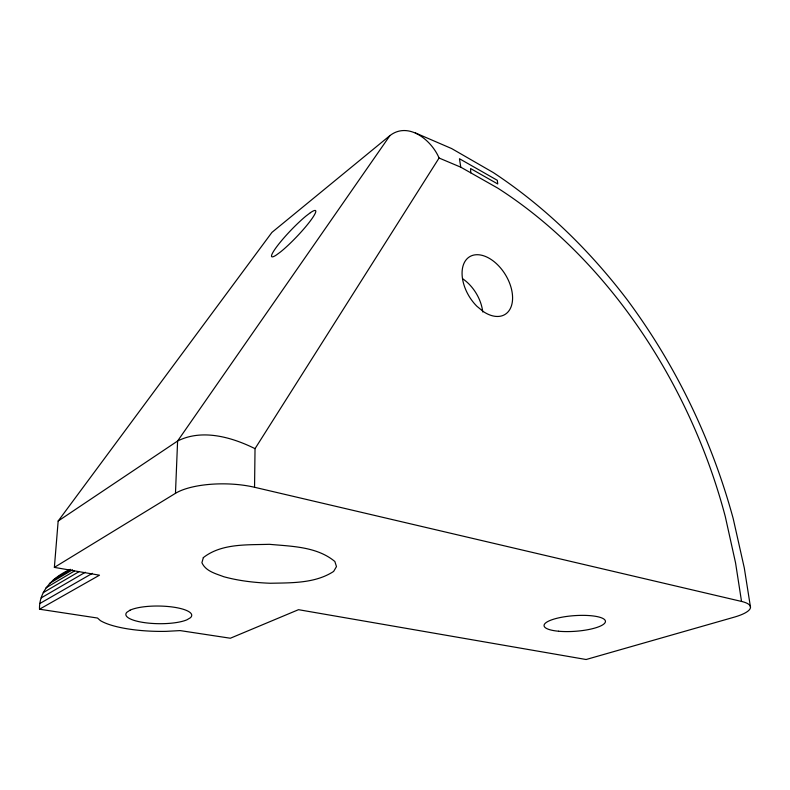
<?xml version="1.0" encoding="UTF-8"?>
<svg xmlns="http://www.w3.org/2000/svg" width="790" height="790" viewBox="0 0 790 790"><rect width="100%" height="100%" fill="white"/><g stroke="black" fill="none" stroke-linecap="round" stroke-linejoin="round"><path stroke-width="1.19" d="M39.5 609.218L97.506 618.037L100.389 620.614A63.733 17.094 0.8 0 0 166.206 631.358L180.14 630.598L230.354 638.231L298.511 609.683L586.111 659.512L733.979 617.227A42.66 10.704 -5.5 0 0 741.534 601.437L254.548 487.272L255.032 448.661L439.072 158.02C431.626 140.334 408.529 121.235 389.954 135.574L271.928 232.398L58.164 521.035L54.372 567.388L99.481 575.199L39.5 609.218C38.907 590.229 54.273 576.325 70.438 569.333M54.372 567.388L175.469 493.325L177.602 441.018L389.954 135.574M58.164 521.035L177.602 441.018C202.082 428.634 231.816 437.137 255.032 448.661M53.325 579.87L70.182 569.827M63.644 574.014L65.767 572.76M49.375 583.534L72.512 569.797M45.988 587.819L74.349 571.061M43.252 592.628L78.951 571.693M41.228 597.882L85.33 572.256M39.974 603.442L92.381 573.333M57.759 576.888L61.62 575.1M439.072 158.02L460.758 167.174L497.651 188.06A434.48 306.866 66.4 0 1 725.299 516.62L735.559 562.885L741.534 601.437M415.382 132.927L451.653 148.569L493.286 172.566C545.416 206.941 590.407 251.171 628.04 300.862L628.643 301.721C676.596 366.728 711.988 440.662 733.199 518.586L744.299 567.971L750.5 607.263M460.758 167.174L459.464 158.731L497.325 180.317L497.74 183.971L470.603 168.547L470.741 172.832M462.812 278.86A33.022 21.231 58.3 0 1 482.72 311.971M175.469 493.325A56.05 19.592 0.7 0 1 254.548 487.272M203.326 557.621L201.914 562.707C205.746 571.318 215.818 573.659 223.827 576.74C239.005 580.897 254.686 582.664 270.377 583.257C291.648 582.783 315.131 583.494 333.627 571.437L336.481 566.598L334.861 561.512C316.918 546.522 291.52 546.354 269.321 544.31C247.25 545.051 221.664 543.224 203.326 557.621M310.411 212.678L306.165 215.907A31.788 4.335 -46.4 0 0 277.448 245.779A31.788 4.335 -46.4 0 0 276.293 255.051L280.509 251.941A31.788 4.335 -46.4 0 0 309.917 221.477A31.788 4.335 -46.4 0 0 310.411 212.678M130.024 610.196L126.825 612.319A32.943 8.828 0.8 0 0 146.15 622.856A32.943 8.828 0.8 0 0 186.963 619.794L190.39 617.76A32.943 8.828 0.8 0 0 171.539 606.888A32.943 8.828 0.8 0 0 130.024 610.196M483.283 311.546L476.864 306.234A33.861 21.123 58.4 0 1 470.899 256.049A33.861 21.123 58.4 0 1 511.653 289.861A33.861 21.123 58.4 0 1 483.283 311.546M558.54 631.23A30.761 7.831 -4.1 0 0 605.426 621.71A30.761 7.831 -4.1 0 0 560.288 617.523A30.761 7.831 -4.1 0 0 558.54 631.23"/></g></svg>
